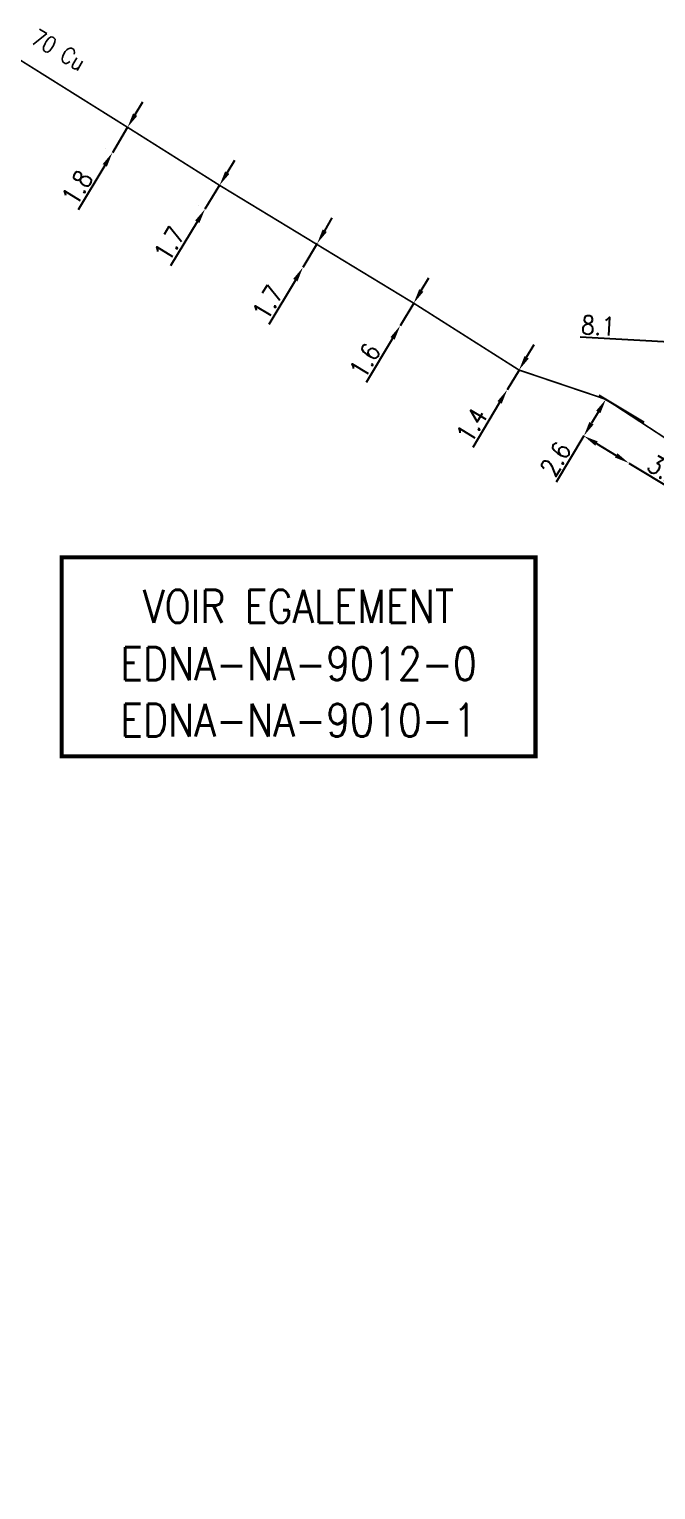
# Model space of a CAD drawing. Header units: millimetres. Extents: x 185000 to 186000, y 127000 to 128000.
# Drawn here: x 185335.6 to 185373.7, y 127252.2 to 127341.1 of the extents above; entities that cross this region are included whole.
import ezdxf
from ezdxf.enums import TextEntityAlignment as Align

# ---------------------------------------------------------------- set-up
doc = ezdxf.new("R2010")
doc.units = ezdxf.units.MM
doc.header["$PDMODE"] = 34
doc.layers.get('DEFPOINTS').update_dxf_attribs({"linetype": 'CONTINUOUS'})
doc.layers.add('M_120', color=5, linetype='M_ST_13')
doc.layers.add('M_930', color=7, linetype='CONTINUOUS')
doc.styles.get("Standard").update_dxf_attribs({"font": 'romans.shx', "width": 0.85})
doc.linetypes.add('M_ST_13', pattern='A,5,-0.3,["oo",Standard,S=1.5,R=0,X=0,Y=-0.5],-3', length=8.3)
doc.dimstyles.get("Standard").update_dxf_attribs({"dimtxt": 1.5, "dimasz": 1.2, "dimexe": 0.625, "dimexo": 0.625, "dimgap": 0.25, "dimtad": 1, "dimdec": 1, "dimzin": 0, "dimdsep": 46, "dimtxsty": 'Standard', "dimcen": -0.5, "dimadec": 0, "dimazin": 0, "dimtfac": 1, "dimtdec": 1, "dimtmove": 0, "dimatfit": 3, "dimfxl": 0, "dimtolj": 1, "dimtzin": 0, "dimarcsym": 0})

# ---------------------------------------------------------------- blocks, each defined once
blk = doc.blocks.new('*D123')
at = {"layer": 'DEFPOINTS', "color": 0, "linetype": 'Continuous', "transparency": 16777216}
for p in [(185375.308, 127322.021), (185375.308, 127322.021), (185383.345, 127321.559)]:
    blk.add_point(p, dxfattribs=at)
at = {"layer": 'M_120', "color": 0, "linetype": 'Continuous', "lineweight": -2, "transparency": 16777216}
for p, q in [((185375.308, 127322.021), (185369.144, 127322.375)), ((185382.446, 127321.611), (185376.207, 127321.969))]:
    blk.add_line(p, q, dxfattribs=at)
at = {"layer": 'M_120', "color": 0, "linetype": 'Continuous', "transparency": 16777216}
for points in [[(185376.215, 127322.119), (185376.198, 127321.82), (185375.308, 127322.021)], [(185382.455, 127321.76), (185382.438, 127321.461), (185383.345, 127321.559)]]:
    blk.add_solid(points, dxfattribs=at)
at = {"layer": 'M_120', "color": 0, "linetype": 'Continuous', "transparency": 16777216, "insert": (185370.238, 127323.064), "char_height": 1.125, "attachment_point": 5, "rotation": 356.71008}
blk.add_mtext('\\A1;8.1', dxfattribs=at)
blk = doc.blocks.new('*D150')
at = {"layer": 'DEFPOINTS', "color": 0, "linetype": 'Continuous', "transparency": 16777216}
for p in [(185341.591, 127335.141), (185340.667, 127333.596), (185340.667, 127333.596)]:
    blk.add_point(p, dxfattribs=at)
at = {"layer": 'M_120', "color": 0, "linetype": 'Continuous', "lineweight": -2, "transparency": 16777216}
for p, q in [((185342.053, 127335.913), (185342.514, 127336.686)), ((185341.188, 127335.381), (185341.188, 127335.381)), ((185341.591, 127335.141), (185340.667, 127333.596)), ((185340.265, 127333.837), (185340.265, 127333.837)), ((185340.205, 127332.824), (185338.593, 127330.127))]:
    blk.add_line(p, q, dxfattribs=at)
at = {"layer": 'M_120', "color": 0, "linetype": 'Continuous', "transparency": 16777216}
for points in [[(185341.924, 127335.99), (185342.181, 127335.836), (185341.591, 127335.141)], [(185340.076, 127332.901), (185340.334, 127332.747), (185340.667, 127333.596)]]:
    blk.add_solid(points, dxfattribs=at)
at = {"layer": 'M_120', "color": 0, "linetype": 'Continuous', "transparency": 16777216, "insert": (185338.524, 127331.474), "char_height": 1.125, "attachment_point": 5, "rotation": 59.12567}
blk.add_mtext('\\A1;1.8', dxfattribs=at)
blk = doc.blocks.new('*D151')
at = {"layer": 'DEFPOINTS', "color": 0, "linetype": 'Continuous', "transparency": 16777216}
for p in [(185347.19, 127331.611), (185346.305, 127330.159), (185346.305, 127330.159)]:
    blk.add_point(p, dxfattribs=at)
at = {"layer": 'M_120', "color": 0, "linetype": 'Continuous', "lineweight": -2, "transparency": 16777216}
for p, q in [((185347.658, 127332.379), (185348.127, 127333.147)), ((185347.19, 127331.611), (185346.305, 127330.159)), ((185345.905, 127330.403), (185345.905, 127330.403)), ((185345.837, 127329.391), (185344.201, 127326.708))]:
    blk.add_line(p, q, dxfattribs=at)
at = {"layer": 'M_120', "color": 0, "linetype": 'Continuous', "transparency": 16777216}
for points in [[(185347.53, 127332.457), (185347.786, 127332.301), (185347.19, 127331.611)], [(185345.708, 127329.469), (185345.965, 127329.312), (185346.305, 127330.159)]]:
    blk.add_solid(points, dxfattribs=at)
at = {"layer": 'M_120', "color": 0, "linetype": 'Continuous', "transparency": 16777216, "insert": (185344.144, 127328.055), "char_height": 1.125, "attachment_point": 5, "rotation": 58.63236}
blk.add_mtext('\\A1;1.7', dxfattribs=at)
blk = doc.blocks.new('*D152')
at = {"layer": 'DEFPOINTS', "color": 0, "linetype": 'Continuous', "transparency": 16777216}
for p in [(185353.136, 127328.074), (185352.267, 127326.613), (185352.267, 127326.613)]:
    blk.add_point(p, dxfattribs=at)
at = {"layer": 'M_120', "color": 0, "linetype": 'Continuous', "lineweight": -2, "transparency": 16777216}
for p, q in [((185353.596, 127328.848), (185354.056, 127329.621)), ((185353.136, 127328.074), (185352.267, 127326.613)), ((185351.807, 127325.839), (185350.201, 127323.139))]:
    blk.add_line(p, q, dxfattribs=at)
at = {"layer": 'M_120', "color": 0, "linetype": 'Continuous', "transparency": 16777216}
for points in [[(185353.467, 127328.924), (185353.725, 127328.771), (185353.136, 127328.074)], [(185351.678, 127325.916), (185351.936, 127325.763), (185352.267, 127326.613)]]:
    blk.add_solid(points, dxfattribs=at)
at = {"layer": 'M_120', "color": 0, "linetype": 'Continuous', "transparency": 16777216, "insert": (185350.129, 127324.486), "char_height": 1.125, "attachment_point": 5, "rotation": 59.25932}
blk.add_mtext('\\A1;1.7', dxfattribs=at)
blk = doc.blocks.new('*D153')
at = {"layer": 'DEFPOINTS', "color": 0, "linetype": 'Continuous', "transparency": 16777216}
for p in [(185359.011, 127324.434), (185358.188, 127323.062), (185358.188, 127323.062)]:
    blk.add_point(p, dxfattribs=at)
at = {"layer": 'M_120', "color": 0, "linetype": 'Continuous', "lineweight": -2, "transparency": 16777216}
for p, q in [((185359.474, 127325.206), (185359.937, 127325.978)), ((185359.011, 127324.434), (185358.188, 127323.062)), ((185358.609, 127324.675), (185358.609, 127324.675)), ((185357.725, 127322.29), (185356.109, 127319.596))]:
    blk.add_line(p, q, dxfattribs=at)
at = {"layer": 'M_120', "color": 0, "linetype": 'Continuous', "transparency": 16777216}
for points in [[(185359.345, 127325.283), (185359.603, 127325.129), (185359.011, 127324.434)], [(185357.596, 127322.367), (185357.854, 127322.213), (185358.188, 127323.062)]]:
    blk.add_solid(points, dxfattribs=at)
at = {"layer": 'M_120', "color": 0, "linetype": 'Continuous', "transparency": 16777216, "insert": (185356.042, 127320.943), "char_height": 1.125, "attachment_point": 5, "rotation": 59.04116}
blk.add_mtext('\\A1;1.6', dxfattribs=at)
blk = doc.blocks.new('*D154')
at = {"layer": 'DEFPOINTS', "color": 0, "linetype": 'Continuous', "transparency": 16777216}
for p in [(185365.422, 127320.365), (185364.703, 127319.164), (185364.703, 127319.164)]:
    blk.add_point(p, dxfattribs=at)
at = {"layer": 'M_120', "color": 0, "linetype": 'Continuous', "lineweight": -2, "transparency": 16777216}
for p, q in [((185365.884, 127321.138), (185366.346, 127321.91)), ((185365.422, 127320.365), (185364.703, 127319.164)), ((185364.241, 127318.392), (185362.604, 127315.656))]:
    blk.add_line(p, q, dxfattribs=at)
at = {"layer": 'M_120', "color": 0, "linetype": 'Continuous', "transparency": 16777216}
for points in [[(185365.755, 127321.215), (185366.013, 127321.061), (185365.422, 127320.365)], [(185364.112, 127318.469), (185364.37, 127318.315), (185364.703, 127319.164)]]:
    blk.add_solid(points, dxfattribs=at)
at = {"layer": 'M_120', "color": 0, "linetype": 'Continuous', "transparency": 16777216, "insert": (185362.548, 127317.023), "char_height": 1.125, "attachment_point": 5, "rotation": 59.10798}
blk.add_mtext('\\A1;1.4', dxfattribs=at)
blk = doc.blocks.new('*D155')
at = {"layer": 'DEFPOINTS', "color": 0, "linetype": 'Continuous', "transparency": 16777216}
for p in [(185369.368, 127316.353), (185372.109, 127314.702), (185372.109, 127314.702)]:
    blk.add_point(p, dxfattribs=at)
at = {"layer": 'M_120', "color": 0, "linetype": 'Continuous', "lineweight": -2, "transparency": 16777216}
for p, q in [((185370.139, 127315.889), (185371.338, 127315.166)), ((185372.109, 127314.702), (185374.917, 127313.01))]:
    blk.add_line(p, q, dxfattribs=at)
at = {"layer": 'M_120', "color": 0, "linetype": 'Continuous', "transparency": 16777216}
for points in [[(185370.216, 127316.017), (185370.062, 127315.76), (185369.368, 127316.353)], [(185371.416, 127315.295), (185371.261, 127315.038), (185372.109, 127314.702)]]:
    blk.add_solid(points, dxfattribs=at)
at = {"layer": 'M_120', "color": 0, "linetype": 'Continuous', "transparency": 16777216, "insert": (185374.286, 127314.266), "char_height": 1.125, "attachment_point": 5, "rotation": 328.93169}
blk.add_mtext('\\A1;3.2', dxfattribs=at)
blk = doc.blocks.new('*D156')
at = {"layer": 'DEFPOINTS', "color": 0, "linetype": 'Continuous', "transparency": 16777216}
for p in [(185373.451, 127316.929), (185369.368, 127316.353), (185369.368, 127316.353)]:
    blk.add_point(p, dxfattribs=at)
at = {"layer": 'M_120', "color": 0, "linetype": 'Continuous', "lineweight": -2, "transparency": 16777216}
for p, q in [((185373.049, 127317.171), (185370.309, 127318.822)), ((185370.246, 127317.81), (185369.833, 127317.124)), ((185369.368, 127316.353), (185367.676, 127313.545))]:
    blk.add_line(p, q, dxfattribs=at)
at = {"layer": 'M_120', "color": 0, "linetype": 'Continuous', "transparency": 16777216}
for points in [[(185370.117, 127317.887), (185370.374, 127317.732), (185370.71, 127318.581)], [(185369.704, 127317.202), (185369.961, 127317.047), (185369.368, 127316.353)]]:
    blk.add_solid(points, dxfattribs=at)
at = {"layer": 'M_120', "color": 0, "linetype": 'Continuous', "transparency": 16777216, "insert": (185367.647, 127314.951), "char_height": 1.125, "attachment_point": 5, "rotation": 58.92815}
blk.add_mtext('\\A1;2.6', dxfattribs=at)

msp = doc.modelspace()

# ---------------------------------------------------------------- linework, layer by layer
at = {"layer": 'M_120', "const_width": 0.1}
msp.add_lwpolyline([(185473.114, 127251.629), (185467.655, 127254.515), (185451.642, 127265.99), (185448.12, 127268.514), (185442.995, 127271.745), (185441.75, 127272.516), (185439.866, 127273.684), (185437.889, 127274.909), (185432.876, 127278.255), (185427.835, 127281.525), (185422.308, 127285.038), (185406.325, 127294.925), (185395.873, 127302.147), (185370.71, 127318.581), (185365.422, 127320.365), (185359.011, 127324.434), (185347.19, 127331.611), (185341.591, 127335.141), (185333.721, 127340.07)], dxfattribs=at)
at = {"layer": 'M_930', "const_width": 0.25}
msp.add_lwpolyline([(185337.581, 127308.961), (185366.423, 127308.961), (185366.423, 127296.855), (185337.581, 127296.855)], close=True, dxfattribs=at)

# ---------------------------------------------------------------- texts
at = {"layer": 'M_120', "width": 0.85}
msp.add_text('70 Cu', height=1, rotation=329.3798, dxfattribs=at).set_placement((185337.39, 127339.848), align=Align.MIDDLE)
at = {"layer": 'M_930', "width": 0.85}
for s, p in [('VOIR EGALEMENT', (185352.002, 127304.976)), ('EDNA-NA-9012-0', (185352.002, 127301.489)), ('EDNA-NA-9010-1', (185352.002, 127298.051))]:
    msp.add_text(s, height=2, dxfattribs=at).set_placement(p, align=Align.CENTER)

# ---------------------------------------------------------------- dimensions: what is measured, and where the dimension line sits
at = {"layer": 'M_120', "linetype": 'Continuous'}
for base, p1, p2, angle, picture, middle in [((185340.667, 127333.596), (185341.591, 127335.141), (185340.667, 127333.596), 59.12567, '*D150', (185339.168, 127331.089)), ((185346.305, 127330.159), (185347.19, 127331.611), (185346.305, 127330.159), 58.63236, '*D151', (185344.785, 127327.665)), ((185352.267, 127326.613), (185353.136, 127328.074), (185352.267, 127326.613), 59.25932, '*D152', (185350.774, 127324.102)), ((185358.188, 127323.062), (185359.011, 127324.434), (185358.188, 127323.062), 59.04116, '*D153', (185356.685, 127320.557)), ((185375.308, 127322.021), (185383.345, 127321.559), (185375.308, 127322.021), 356.71008, '*D123', (185370.195, 127322.315)), ((185364.703, 127319.164), (185365.422, 127320.365), (185364.703, 127319.164), 59.10798, '*D154', (185363.192, 127316.638)), ((185369.368, 127316.353), (185373.451, 127316.929), (185369.368, 127316.353), 58.92815, '*D156', (185368.29, 127314.564)), ((185372.109, 127314.702), (185369.368, 127316.353), (185372.109, 127314.702), 148.93169, '*D155', (185373.899, 127313.624))]:
    dim = msp.add_linear_dim(base=base, p1=p1, p2=p2, angle=angle, dimstyle='Standard', override={"dimscale": 0.75}, dxfattribs=at)
    dim.commit()
    dim.dimension.update_dxf_attribs({"geometry": picture, "text_midpoint": middle, "dimtype": 160})

doc.saveas('drawing.dxf')
